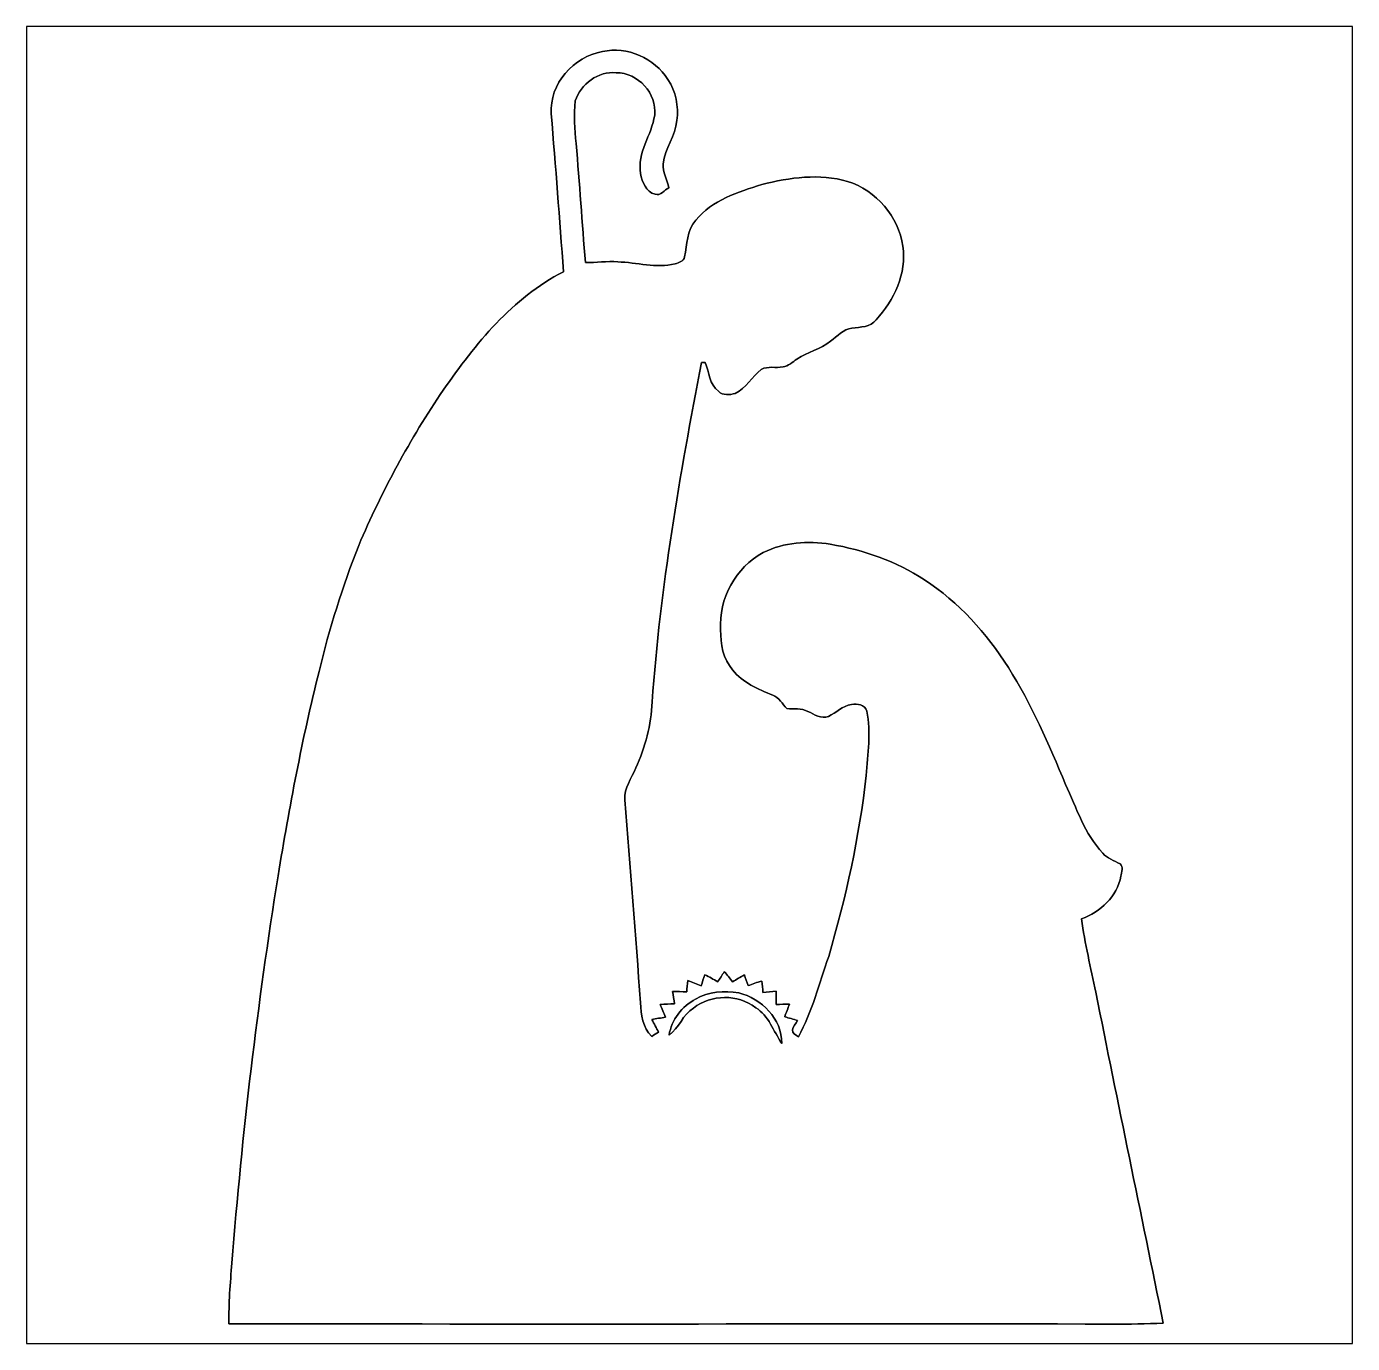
# Model space of a CAD drawing. Header units: centimetres. Extents: x -16.8 to 16.8, y -16.7 to 16.7.
import ezdxf

# ---------------------------------------------------------------- set-up
doc = ezdxf.new("R2010")
doc.units = ezdxf.units.CM
doc.header["$MEASUREMENT"] = 0
doc.layers.add('Layer 1', color=7, linetype='Continuous')

msp = doc.modelspace()

# ---------------------------------------------------------------- linework, layer by layer
at = {"layer": 'Layer 1', "color": 7}
for points, knots in [([(-16.77458, 16.66875), (-16.77458, 16.66875), (16.77458, 16.66875), (16.77458, 16.66875), (16.77458, 16.66875), (16.77458, 16.66875), (16.77458, -16.66875), (16.77458, -16.66875), (16.77458, -16.66875), (16.77458, -16.66875), (-16.77458, -16.66875), (-16.77458, -16.66875), (-16.77458, -16.66875), (-16.77458, -16.66875), (-16.77458, 16.66875), (-16.77458, 16.66875), (-16.77458, 16.66875), (-16.77458, 16.66875), (-16.77458, 16.66875), (-16.77458, 16.66875)], [0, 0, 0, 0, 0.16666667, 0.16666667, 0.16666667, 0.16666667, 0.33333333, 0.33333333, 0.33333333, 0.33333333, 0.5, 0.5, 0.5, 0.5, 0.66666667, 0.66666667, 0.66666667, 0.66666667, 1, 1, 1, 1]), ([(-2.20133, 16.03304), (-2.93053, 15.91169), (-3.55106, 15.21284), (-3.49744, 14.46001), (-3.49744, 14.46001), (-3.39019, 13.12686), (-3.28295, 11.79407), (-3.18946, 10.45986), (-3.18946, 10.45986), (-4.48698, 9.80299), (-5.41267, 8.63212), (-6.23111, 7.46654), (-6.23111, 7.46654), (-7.06896, 6.22935), (-7.78228, 4.9089), (-8.36965, 3.53519), (-8.36965, 3.53519), (-8.77323, 2.49449), (-9.11613, 1.42769), (-9.37225, 0.34043), (-9.37225, 0.34043), (-9.80299, -1.36384), (-10.12155, -3.09386), (-10.41118, -4.82671), (-10.41118, -4.82671), (-10.93047, -8.07861), (-11.32099, -11.35098), (-11.57746, -14.63393), (-11.57746, -14.63393), (-11.62015, -15.14369), (-11.66248, -15.65451), (-11.65154, -16.1671), (-11.65154, -16.1671), (-4.19876, -16.1865), (3.25402, -16.16781), (10.70681, -16.17627), (10.70681, -16.17627), (11.13367, -16.17592), (11.56088, -16.17839), (11.98739, -16.15087), (11.98739, -16.15087), (11.41801, -13.3604), (10.84298, -10.57063), (10.27853, -7.7791), (10.27853, -7.7791), (10.16071, -7.15786), (9.99455, -6.54509), (9.92152, -5.91644), (9.92152, -5.91644), (10.39777, -5.74357), (10.82569, -5.35728), (10.91353, -4.84082), (10.91353, -4.84082), (10.92271, -4.74204), (10.99926, -4.59634), (10.89307, -4.53002), (10.89307, -4.53002), (10.74561, -4.44112), (10.56993, -4.39208), (10.45457, -4.25662), (10.45457, -4.25662), (9.99949, -3.76414), (9.78852, -3.11467), (9.51512, -2.51566), (9.51512, -2.51566), (9.09179, -1.50142), (8.65187, -0.48824), (8.06767, 0.44556), (8.06767, 0.44556), (7.51487, 1.31374), (6.81284, 2.10079), (5.94289, 2.661), (5.94289, 2.661), (5.23169, 3.14184), (4.40196, 3.41559), (3.562, 3.56482), (3.562, 3.56482), (2.99261, 3.65795), (2.38866, 3.61209), (1.86655, 3.35315), (1.86655, 3.35315), (1.16875, 2.98238), (0.73237, 2.17981), (0.7874, 1.39277), (0.7874, 1.39277), (0.78034, 1.03893), (0.85161, 0.65758), (1.09149, 0.38382), (1.09149, 0.38382), (1.3462, 0.06033), (1.73637, -0.10548), (2.10679, -0.25788), (2.10679, -0.25788), (2.26307, -0.32173), (2.35409, -0.47413), (2.46027, -0.59796), (2.46027, -0.59796), (2.63807, -0.61031), (2.83139, -0.58279), (2.99614, -0.66887), (2.99614, -0.66887), (3.16054, -0.73907), (3.32564, -0.87136), (3.51649, -0.79622), (3.51649, -0.79622), (3.71299, -0.70132), (3.87174, -0.52352), (4.09751, -0.49495), (4.09751, -0.49495), (4.24215, -0.46531), (4.44147, -0.49777), (4.48451, -0.66358), (4.48451, -0.66358), (4.59952, -1.19662), (4.5085, -1.74872), (4.47393, -2.28706), (4.47393, -2.28706), (4.29542, -3.83999), (3.96028, -5.37281), (3.52178, -6.87282), (3.52178, -6.87282), (3.28895, -7.55826), (3.09986, -8.26664), (2.75449, -8.90729), (2.75449, -8.90729), (2.70193, -8.85472), (2.58551, -8.82297), (2.60244, -8.73266), (2.60244, -8.73266), (2.62537, -8.64306), (2.68781, -8.57109), (2.73614, -8.49454), (2.73614, -8.49454), (2.62678, -8.46102), (2.51848, -8.42963), (2.40947, -8.39858), (2.40947, -8.39858), (2.44792, -8.29169), (2.49026, -8.18586), (2.52977, -8.07932), (2.52977, -8.07932), (2.41582, -8.07791), (2.30223, -8.0839), (2.18863, -8.09166), (2.18863, -8.09166), (2.18793, -7.97772), (2.19181, -7.86095), (2.19675, -7.74806), (2.19675, -7.74806), (2.08492, -7.76252), (1.97062, -7.77169), (1.85949, -7.78369), (1.85949, -7.78369), (1.84856, -7.68632), (1.83833, -7.58966), (1.82809, -7.49335), (1.82809, -7.49335), (1.71097, -7.52722), (1.59667, -7.57096), (1.48096, -7.60977), (1.48096, -7.60977), (1.45097, -7.5184), (1.41993, -7.42738), (1.38748, -7.33742), (1.38748, -7.33742), (1.28658, -7.39316), (1.18921, -7.4549), (1.08867, -7.51134), (1.08867, -7.51134), (1.02306, -7.42386), (0.95567, -7.33778), (0.87983, -7.25946), (0.87983, -7.25946), (0.82374, -7.34272), (0.77011, -7.42774), (0.71755, -7.51346), (0.71755, -7.51346), (0.60784, -7.45278), (0.50024, -7.38681), (0.38523, -7.33672), (0.38523, -7.33672), (0.3556, -7.42879), (0.32632, -7.52087), (0.29633, -7.6133), (0.29633, -7.6133), (0.18274, -7.56955), (0.0702, -7.52299), (-0.04445, -7.48242), (-0.04445, -7.48242), (-0.05362, -7.57661), (-0.06279, -7.67151), (-0.07126, -7.76676), (-0.07126, -7.76676), (-0.1905, -7.76217), (-0.30868, -7.75758), (-0.42721, -7.75476), (-0.42721, -7.75476), (-0.41204, -7.86024), (-0.39511, -7.96607), (-0.37924, -8.07226), (-0.37924, -8.07226), (-0.49989, -8.07438), (-0.61877, -8.07755), (-0.73836, -8.08567), (-0.73836, -8.08567), (-0.6985, -8.19397), (-0.65299, -8.30051), (-0.6096, -8.40775), (-0.6096, -8.40775), (-0.72249, -8.42927), (-0.83891, -8.44515), (-0.95074, -8.46667), (-0.95074, -8.46667), (-0.89747, -8.57568), (-0.83785, -8.68186), (-0.78211, -8.78981), (-0.78211, -8.78981), (-0.83996, -8.82438), (-0.89817, -8.85931), (-0.95603, -8.89423), (-0.95603, -8.89423), (-1.18463, -8.67551), (-1.2252, -8.34072), (-1.23966, -8.04228), (-1.23966, -8.04228), (-1.36313, -6.33024), (-1.50742, -4.61963), (-1.63336, -2.9083), (-1.63336, -2.9083), (-1.657, -2.60597), (-1.46509, -2.36361), (-1.35714, -2.09938), (-1.35714, -2.09938), (-1.11725, -1.57409), (-0.96979, -1.00789), (-0.94544, -0.42968), (-0.94544, -0.42968), (-0.74224, 2.46204), (-0.2413, 5.32236), (0.30268, 8.16645), (0.30268, 8.16645), (0.32702, 8.1661), (0.37571, 8.16539), (0.3997, 8.16504), (0.3997, 8.16504), (0.49706, 7.92057), (0.50236, 7.60483), (0.73201, 7.43514), (0.73201, 7.43514), (0.84314, 7.3219), (1.01953, 7.34272), (1.15711, 7.38152), (1.15711, 7.38152), (1.42875, 7.52052), (1.58644, 7.79851), (1.81504, 7.99006), (1.81504, 7.99006), (1.98332, 8.07932), (2.18581, 8.01723), (2.36608, 8.05392), (2.36608, 8.05392), (2.50366, 8.07156), (2.60597, 8.17774), (2.71992, 8.24618), (2.71992, 8.24618), (2.98238, 8.4388), (3.31964, 8.49418), (3.57046, 8.7062), (3.57046, 8.7062), (3.74191, 8.82544), (3.89184, 9.00924), (4.11092, 9.03534), (4.11092, 9.03534), (4.324, 9.06321), (4.5787, 9.05298), (4.72299, 9.24666), (4.72299, 9.24666), (5.17772, 9.73949), (5.50298, 10.4207), (5.39538, 11.10686), (5.39538, 11.10686), (5.29061, 11.85827), (4.72334, 12.52114), (4.00085, 12.74868), (4.00085, 12.74868), (3.28965, 12.95118), (2.53365, 12.84781), (1.82951, 12.66825), (1.82951, 12.66825), (1.22908, 12.48269), (0.5715, 12.27208), (0.16051, 11.76408), (0.16051, 11.76408), (-0.06809, 11.5062), (-0.05997, 11.15413), (-0.12241, 10.83663), (-0.12241, 10.83663), (-0.14499, 10.7248), (-0.27093, 10.69093), (-0.36477, 10.6613), (-0.36477, 10.6613), (-0.84702, 10.53818), (-1.33209, 10.70081), (-1.8161, 10.71104), (-1.8161, 10.71104), (-2.08774, 10.73538), (-2.35797, 10.68917), (-2.62925, 10.69128), (-2.62925, 10.69128), (-2.72168, 11.69564), (-2.77918, 12.70247), (-2.8702, 13.70683), (-2.8702, 13.70683), (-2.90089, 14.06454), (-2.93229, 14.42579), (-2.89101, 14.78351), (-2.89101, 14.78351), (-2.75308, 15.20896), (-2.30893, 15.54727), (-1.85314, 15.49964), (-1.85314, 15.49964), (-1.30704, 15.49929), (-0.81598, 14.97365), (-0.88124, 14.42438), (-0.88124, 14.42438), (-0.95391, 13.91885), (-1.33174, 13.47752), (-1.23613, 12.94447), (-1.23613, 12.94447), (-1.19944, 12.73281), (-1.09784, 12.48375), (-0.8703, 12.42272), (-0.8703, 12.42272), (-0.7306, 12.37544), (-0.63183, 12.52961), (-0.52246, 12.58711), (-0.52246, 12.58711), (-0.57291, 12.7889), (-0.67381, 12.98363), (-0.66569, 13.19671), (-0.66569, 13.19671), (-0.61913, 13.5823), (-0.35948, 13.90191), (-0.31644, 14.28856), (-0.31644, 14.28856), (-0.27658, 14.64627), (-0.34396, 15.02551), (-0.54539, 15.32819), (-0.54539, 15.32819), (-0.88759, 15.86477), (-1.57304, 16.18121), (-2.20133, 16.03304)], [0, 0, 0, 0, 0.01123596, 0.01123596, 0.01123596, 0.01123596, 0.02247191, 0.02247191, 0.02247191, 0.02247191, 0.03370787, 0.03370787, 0.03370787, 0.03370787, 0.04494382, 0.04494382, 0.04494382, 0.04494382, 0.05617978, 0.05617978, 0.05617978, 0.05617978, 0.06741573, 0.06741573, 0.06741573, 0.06741573, 0.07865169, 0.07865169, 0.07865169, 0.07865169, 0.08988764, 0.08988764, 0.08988764, 0.08988764, 0.1011236, 0.1011236, 0.1011236, 0.1011236, 0.11235955, 0.11235955, 0.11235955, 0.11235955, 0.12359551, 0.12359551, 0.12359551, 0.12359551, 0.13483146, 0.13483146, 0.13483146, 0.13483146, 0.14606742, 0.14606742, 0.14606742, 0.14606742, 0.15730337, 0.15730337, 0.15730337, 0.15730337, 0.16853933, 0.16853933, 0.16853933, 0.16853933, 0.17977528, 0.17977528, 0.17977528, 0.17977528, 0.19101124, 0.19101124, 0.19101124, 0.19101124, 0.20224719, 0.20224719, 0.20224719, 0.20224719, 0.21348315, 0.21348315, 0.21348315, 0.21348315, 0.2247191, 0.2247191, 0.2247191, 0.2247191, 0.23595506, 0.23595506, 0.23595506, 0.23595506, 0.24719101, 0.24719101, 0.24719101, 0.24719101, 0.25842697, 0.25842697, 0.25842697, 0.25842697, 0.26966292, 0.26966292, 0.26966292, 0.26966292, 0.28089888, 0.28089888, 0.28089888, 0.28089888, 0.29213483, 0.29213483, 0.29213483, 0.29213483, 0.30337079, 0.30337079, 0.30337079, 0.30337079, 0.31460674, 0.31460674, 0.31460674, 0.31460674, 0.3258427, 0.3258427, 0.3258427, 0.3258427, 0.33707865, 0.33707865, 0.33707865, 0.33707865, 0.34831461, 0.34831461, 0.34831461, 0.34831461, 0.35955056, 0.35955056, 0.35955056, 0.35955056, 0.37078652, 0.37078652, 0.37078652, 0.37078652, 0.38202247, 0.38202247, 0.38202247, 0.38202247, 0.39325843, 0.39325843, 0.39325843, 0.39325843, 0.40449438, 0.40449438, 0.40449438, 0.40449438, 0.41573034, 0.41573034, 0.41573034, 0.41573034, 0.42696629, 0.42696629, 0.42696629, 0.42696629, 0.43820225, 0.43820225, 0.43820225, 0.43820225, 0.4494382, 0.4494382, 0.4494382, 0.4494382, 0.46067416, 0.46067416, 0.46067416, 0.46067416, 0.47191011, 0.47191011, 0.47191011, 0.47191011, 0.48314607, 0.48314607, 0.48314607, 0.48314607, 0.49438202, 0.49438202, 0.49438202, 0.49438202, 0.50561798, 0.50561798, 0.50561798, 0.50561798, 0.51685393, 0.51685393, 0.51685393, 0.51685393, 0.52808989, 0.52808989, 0.52808989, 0.52808989, 0.53932584, 0.53932584, 0.53932584, 0.53932584, 0.5505618, 0.5505618, 0.5505618, 0.5505618, 0.56179775, 0.56179775, 0.56179775, 0.56179775, 0.57303371, 0.57303371, 0.57303371, 0.57303371, 0.58426966, 0.58426966, 0.58426966, 0.58426966, 0.59550562, 0.59550562, 0.59550562, 0.59550562, 0.60674157, 0.60674157, 0.60674157, 0.60674157, 0.61797753, 0.61797753, 0.61797753, 0.61797753, 0.62921348, 0.62921348, 0.62921348, 0.62921348, 0.64044944, 0.64044944, 0.64044944, 0.64044944, 0.65168539, 0.65168539, 0.65168539, 0.65168539, 0.66292135, 0.66292135, 0.66292135, 0.66292135, 0.6741573, 0.6741573, 0.6741573, 0.6741573, 0.68539326, 0.68539326, 0.68539326, 0.68539326, 0.69662921, 0.69662921, 0.69662921, 0.69662921, 0.70786517, 0.70786517, 0.70786517, 0.70786517, 0.71910112, 0.71910112, 0.71910112, 0.71910112, 0.73033708, 0.73033708, 0.73033708, 0.73033708, 0.74157303, 0.74157303, 0.74157303, 0.74157303, 0.75280899, 0.75280899, 0.75280899, 0.75280899, 0.76404494, 0.76404494, 0.76404494, 0.76404494, 0.7752809, 0.7752809, 0.7752809, 0.7752809, 0.78651685, 0.78651685, 0.78651685, 0.78651685, 0.79775281, 0.79775281, 0.79775281, 0.79775281, 0.80898876, 0.80898876, 0.80898876, 0.80898876, 0.82022472, 0.82022472, 0.82022472, 0.82022472, 0.83146067, 0.83146067, 0.83146067, 0.83146067, 0.84269663, 0.84269663, 0.84269663, 0.84269663, 0.85393258, 0.85393258, 0.85393258, 0.85393258, 0.86516854, 0.86516854, 0.86516854, 0.86516854, 0.87640449, 0.87640449, 0.87640449, 0.87640449, 0.88764045, 0.88764045, 0.88764045, 0.88764045, 0.8988764, 0.8988764, 0.8988764, 0.8988764, 0.91011236, 0.91011236, 0.91011236, 0.91011236, 0.92134831, 0.92134831, 0.92134831, 0.92134831, 0.93258427, 0.93258427, 0.93258427, 0.93258427, 0.94382022, 0.94382022, 0.94382022, 0.94382022, 0.95505618, 0.95505618, 0.95505618, 0.95505618, 0.96629213, 0.96629213, 0.96629213, 0.96629213, 0.97752809, 0.97752809, 0.97752809, 0.97752809, 1, 1, 1, 1]), ([(0.15522, -7.95055), (0.47625, -7.747), (0.88194, -7.73924), (1.24672, -7.78969), (1.24672, -7.78969), (1.81786, -7.93962), (2.34491, -8.4522), (2.33221, -9.07344), (2.33221, -9.07344), (2.12443, -8.76547), (2.00801, -8.37106), (1.67464, -8.16786), (1.67464, -8.16786), (1.22237, -7.8172), (0.54963, -7.82814), (0.09878, -8.17809), (0.09878, -8.17809), (-0.17251, -8.34355), (-0.26176, -8.67974), (-0.51647, -8.86319), (-0.51647, -8.86319), (-0.45579, -8.47196), (-0.18944, -8.13682), (0.15522, -7.95055)], [0, 0, 0, 0, 0.14285714, 0.14285714, 0.14285714, 0.14285714, 0.28571429, 0.28571429, 0.28571429, 0.28571429, 0.42857143, 0.42857143, 0.42857143, 0.42857143, 0.57142857, 0.57142857, 0.57142857, 0.57142857, 0.71428571, 0.71428571, 0.71428571, 0.71428571, 1, 1, 1, 1])]:
    msp.add_open_spline(points, degree=3, knots=knots, dxfattribs=at)
at = {"layer": 'Layer 1'}
for points, knots in [([(-2.20133, 16.03304), (-1.57304, 16.18121), (-0.88759, 15.86477), (-0.54539, 15.32819), (-0.54539, 15.32819), (-0.34396, 15.02551), (-0.27658, 14.64627), (-0.31644, 14.28856), (-0.31644, 14.28856), (-0.35948, 13.90191), (-0.61913, 13.5823), (-0.66569, 13.19671), (-0.66569, 13.19671), (-0.67381, 12.98363), (-0.57291, 12.7889), (-0.52246, 12.58711), (-0.52246, 12.58711), (-0.63183, 12.52961), (-0.7306, 12.37544), (-0.8703, 12.42272), (-0.8703, 12.42272), (-1.09784, 12.48375), (-1.19944, 12.73281), (-1.23613, 12.94447), (-1.23613, 12.94447), (-1.33174, 13.47752), (-0.95391, 13.91885), (-0.88124, 14.42438), (-0.88124, 14.42438), (-0.81598, 14.97365), (-1.30704, 15.49929), (-1.85314, 15.49964), (-1.85314, 15.49964), (-2.30893, 15.54727), (-2.75308, 15.20896), (-2.89101, 14.78351), (-2.89101, 14.78351), (-2.93229, 14.42579), (-2.90089, 14.06454), (-2.8702, 13.70683), (-2.8702, 13.70683), (-2.77918, 12.70247), (-2.72168, 11.69564), (-2.62925, 10.69128), (-2.62925, 10.69128), (-2.35797, 10.68917), (-2.08774, 10.73538), (-1.8161, 10.71104), (-1.8161, 10.71104), (-1.33209, 10.70081), (-0.84702, 10.53818), (-0.36477, 10.6613), (-0.36477, 10.6613), (-0.27093, 10.69093), (-0.14499, 10.7248), (-0.12241, 10.83663), (-0.12241, 10.83663), (-0.05997, 11.15413), (-0.06809, 11.5062), (0.16051, 11.76408), (0.16051, 11.76408), (0.5715, 12.27208), (1.22908, 12.48269), (1.82951, 12.66825), (1.82951, 12.66825), (2.53365, 12.84781), (3.28965, 12.95118), (4.00085, 12.74868), (4.00085, 12.74868), (4.72334, 12.52114), (5.29061, 11.85827), (5.39538, 11.10686), (5.39538, 11.10686), (5.50298, 10.4207), (5.17772, 9.73949), (4.72299, 9.24666), (4.72299, 9.24666), (4.5787, 9.05298), (4.324, 9.06321), (4.11092, 9.03534), (4.11092, 9.03534), (3.89184, 9.00924), (3.74191, 8.82544), (3.57046, 8.7062), (3.57046, 8.7062), (3.31964, 8.49418), (2.98238, 8.4388), (2.71992, 8.24618), (2.71992, 8.24618), (2.60597, 8.17774), (2.50366, 8.07156), (2.36608, 8.05392), (2.36608, 8.05392), (2.18581, 8.01723), (1.98332, 8.07932), (1.81504, 7.99006), (1.81504, 7.99006), (1.58644, 7.79851), (1.42875, 7.52052), (1.15711, 7.38152), (1.15711, 7.38152), (1.01953, 7.34272), (0.84314, 7.3219), (0.73201, 7.43514), (0.73201, 7.43514), (0.50236, 7.60483), (0.49706, 7.92057), (0.3997, 8.16504), (0.3997, 8.16504), (0.37571, 8.16539), (0.32702, 8.1661), (0.30268, 8.16645), (0.30268, 8.16645), (-0.2413, 5.32236), (-0.74224, 2.46204), (-0.94544, -0.42968), (-0.94544, -0.42968), (-0.96979, -1.00789), (-1.11725, -1.57409), (-1.35714, -2.09938), (-1.35714, -2.09938), (-1.46509, -2.36361), (-1.657, -2.60597), (-1.63336, -2.9083), (-1.63336, -2.9083), (-1.50742, -4.61963), (-1.36313, -6.33024), (-1.23966, -8.04228), (-1.23966, -8.04228), (-1.2252, -8.34072), (-1.18463, -8.67551), (-0.95603, -8.89423), (-0.95603, -8.89423), (-0.89817, -8.85931), (-0.83996, -8.82438), (-0.78211, -8.78981), (-0.78211, -8.78981), (-0.83785, -8.68186), (-0.89747, -8.57568), (-0.95074, -8.46667), (-0.95074, -8.46667), (-0.83891, -8.44515), (-0.72249, -8.42927), (-0.6096, -8.40775), (-0.6096, -8.40775), (-0.65299, -8.30051), (-0.6985, -8.19397), (-0.73836, -8.08567), (-0.73836, -8.08567), (-0.61877, -8.07755), (-0.49989, -8.07438), (-0.37924, -8.07226), (-0.37924, -8.07226), (-0.39511, -7.96607), (-0.41204, -7.86024), (-0.42721, -7.75476), (-0.42721, -7.75476), (-0.30868, -7.75758), (-0.1905, -7.76217), (-0.07126, -7.76676), (-0.07126, -7.76676), (-0.06279, -7.67151), (-0.05362, -7.57661), (-0.04445, -7.48242), (-0.04445, -7.48242), (0.0702, -7.52299), (0.18274, -7.56955), (0.29633, -7.6133), (0.29633, -7.6133), (0.32632, -7.52087), (0.3556, -7.42879), (0.38523, -7.33672), (0.38523, -7.33672), (0.50024, -7.38681), (0.60784, -7.45278), (0.71755, -7.51346), (0.71755, -7.51346), (0.77011, -7.42774), (0.82374, -7.34272), (0.87983, -7.25946), (0.87983, -7.25946), (0.95567, -7.33778), (1.02306, -7.42386), (1.08867, -7.51134), (1.08867, -7.51134), (1.18921, -7.4549), (1.28658, -7.39316), (1.38748, -7.33742), (1.38748, -7.33742), (1.41993, -7.42738), (1.45097, -7.5184), (1.48096, -7.60977), (1.48096, -7.60977), (1.59667, -7.57096), (1.71097, -7.52722), (1.82809, -7.49335), (1.82809, -7.49335), (1.83833, -7.58966), (1.84856, -7.68632), (1.85949, -7.78369), (1.85949, -7.78369), (1.97062, -7.77169), (2.08492, -7.76252), (2.19675, -7.74806), (2.19675, -7.74806), (2.19181, -7.86095), (2.18793, -7.97772), (2.18863, -8.09166), (2.18863, -8.09166), (2.30223, -8.0839), (2.41582, -8.07791), (2.52977, -8.07932), (2.52977, -8.07932), (2.49026, -8.18586), (2.44792, -8.29169), (2.40947, -8.39858), (2.40947, -8.39858), (2.51848, -8.42963), (2.62678, -8.46102), (2.73614, -8.49454), (2.73614, -8.49454), (2.68781, -8.57109), (2.62537, -8.64306), (2.60244, -8.73266), (2.60244, -8.73266), (2.58551, -8.82297), (2.70193, -8.85472), (2.75449, -8.90729), (2.75449, -8.90729), (3.09986, -8.26664), (3.28895, -7.55826), (3.52178, -6.87282), (3.52178, -6.87282), (3.96028, -5.37281), (4.29542, -3.83999), (4.47393, -2.28706), (4.47393, -2.28706), (4.5085, -1.74872), (4.59952, -1.19662), (4.48451, -0.66358), (4.48451, -0.66358), (4.44147, -0.49777), (4.24215, -0.46531), (4.09751, -0.49495), (4.09751, -0.49495), (3.87174, -0.52352), (3.71299, -0.70132), (3.51649, -0.79622), (3.51649, -0.79622), (3.32564, -0.87136), (3.16054, -0.73907), (2.99614, -0.66887), (2.99614, -0.66887), (2.83139, -0.58279), (2.63807, -0.61031), (2.46027, -0.59796), (2.46027, -0.59796), (2.35409, -0.47413), (2.26307, -0.32173), (2.10679, -0.25788), (2.10679, -0.25788), (1.73637, -0.10548), (1.3462, 0.06033), (1.09149, 0.38382), (1.09149, 0.38382), (0.85161, 0.65758), (0.78034, 1.03893), (0.7874, 1.39277), (0.7874, 1.39277), (0.73237, 2.17981), (1.16875, 2.98238), (1.86655, 3.35315), (1.86655, 3.35315), (2.38866, 3.61209), (2.99261, 3.65795), (3.562, 3.56482), (3.562, 3.56482), (4.40196, 3.41559), (5.23169, 3.14184), (5.94289, 2.661), (5.94289, 2.661), (6.81284, 2.10079), (7.51487, 1.31374), (8.06767, 0.44556), (8.06767, 0.44556), (8.65187, -0.48824), (9.09179, -1.50142), (9.51512, -2.51566), (9.51512, -2.51566), (9.78852, -3.11467), (9.99949, -3.76414), (10.45457, -4.25662), (10.45457, -4.25662), (10.56993, -4.39208), (10.74561, -4.44112), (10.89307, -4.53002), (10.89307, -4.53002), (10.99926, -4.59634), (10.92271, -4.74204), (10.91353, -4.84082), (10.91353, -4.84082), (10.82569, -5.35728), (10.39777, -5.74357), (9.92152, -5.91644), (9.92152, -5.91644), (9.99455, -6.54509), (10.16071, -7.15786), (10.27853, -7.7791), (10.27853, -7.7791), (10.84298, -10.57063), (11.41801, -13.3604), (11.98739, -16.15087), (11.98739, -16.15087), (11.56088, -16.17839), (11.13367, -16.17592), (10.70681, -16.17627), (10.70681, -16.17627), (3.25402, -16.16781), (-4.19876, -16.1865), (-11.65154, -16.1671), (-11.65154, -16.1671), (-11.66248, -15.65451), (-11.62015, -15.14369), (-11.57746, -14.63393), (-11.57746, -14.63393), (-11.32099, -11.35098), (-10.93047, -8.07861), (-10.41118, -4.82671), (-10.41118, -4.82671), (-10.12155, -3.09386), (-9.80299, -1.36384), (-9.37225, 0.34043), (-9.37225, 0.34043), (-9.11613, 1.42769), (-8.77323, 2.49449), (-8.36965, 3.53519), (-8.36965, 3.53519), (-7.78228, 4.9089), (-7.06896, 6.22935), (-6.23111, 7.46654), (-6.23111, 7.46654), (-5.41267, 8.63212), (-4.48698, 9.80299), (-3.18946, 10.45986), (-3.18946, 10.45986), (-3.28295, 11.79407), (-3.39019, 13.12686), (-3.49744, 14.46001), (-3.49744, 14.46001), (-3.55106, 15.21284), (-2.93053, 15.91169), (-2.20133, 16.03304), (-2.20133, 16.03304), (-2.20133, 16.03304), (-2.20133, 16.03304), (-2.20133, 16.03304)], [0, 0, 0, 0, 0.01111111, 0.01111111, 0.01111111, 0.01111111, 0.02222222, 0.02222222, 0.02222222, 0.02222222, 0.03333333, 0.03333333, 0.03333333, 0.03333333, 0.04444444, 0.04444444, 0.04444444, 0.04444444, 0.05555556, 0.05555556, 0.05555556, 0.05555556, 0.06666667, 0.06666667, 0.06666667, 0.06666667, 0.07777778, 0.07777778, 0.07777778, 0.07777778, 0.08888889, 0.08888889, 0.08888889, 0.08888889, 0.1, 0.1, 0.1, 0.1, 0.11111111, 0.11111111, 0.11111111, 0.11111111, 0.12222222, 0.12222222, 0.12222222, 0.12222222, 0.13333333, 0.13333333, 0.13333333, 0.13333333, 0.14444444, 0.14444444, 0.14444444, 0.14444444, 0.15555556, 0.15555556, 0.15555556, 0.15555556, 0.16666667, 0.16666667, 0.16666667, 0.16666667, 0.17777778, 0.17777778, 0.17777778, 0.17777778, 0.18888889, 0.18888889, 0.18888889, 0.18888889, 0.2, 0.2, 0.2, 0.2, 0.21111111, 0.21111111, 0.21111111, 0.21111111, 0.22222222, 0.22222222, 0.22222222, 0.22222222, 0.23333333, 0.23333333, 0.23333333, 0.23333333, 0.24444444, 0.24444444, 0.24444444, 0.24444444, 0.25555556, 0.25555556, 0.25555556, 0.25555556, 0.26666667, 0.26666667, 0.26666667, 0.26666667, 0.27777778, 0.27777778, 0.27777778, 0.27777778, 0.28888889, 0.28888889, 0.28888889, 0.28888889, 0.3, 0.3, 0.3, 0.3, 0.31111111, 0.31111111, 0.31111111, 0.31111111, 0.32222222, 0.32222222, 0.32222222, 0.32222222, 0.33333333, 0.33333333, 0.33333333, 0.33333333, 0.34444444, 0.34444444, 0.34444444, 0.34444444, 0.35555556, 0.35555556, 0.35555556, 0.35555556, 0.36666667, 0.36666667, 0.36666667, 0.36666667, 0.37777778, 0.37777778, 0.37777778, 0.37777778, 0.38888889, 0.38888889, 0.38888889, 0.38888889, 0.4, 0.4, 0.4, 0.4, 0.41111111, 0.41111111, 0.41111111, 0.41111111, 0.42222222, 0.42222222, 0.42222222, 0.42222222, 0.43333333, 0.43333333, 0.43333333, 0.43333333, 0.44444444, 0.44444444, 0.44444444, 0.44444444, 0.45555556, 0.45555556, 0.45555556, 0.45555556, 0.46666667, 0.46666667, 0.46666667, 0.46666667, 0.47777778, 0.47777778, 0.47777778, 0.47777778, 0.48888889, 0.48888889, 0.48888889, 0.48888889, 0.5, 0.5, 0.5, 0.5, 0.51111111, 0.51111111, 0.51111111, 0.51111111, 0.52222222, 0.52222222, 0.52222222, 0.52222222, 0.53333333, 0.53333333, 0.53333333, 0.53333333, 0.54444444, 0.54444444, 0.54444444, 0.54444444, 0.55555556, 0.55555556, 0.55555556, 0.55555556, 0.56666667, 0.56666667, 0.56666667, 0.56666667, 0.57777778, 0.57777778, 0.57777778, 0.57777778, 0.58888889, 0.58888889, 0.58888889, 0.58888889, 0.6, 0.6, 0.6, 0.6, 0.61111111, 0.61111111, 0.61111111, 0.61111111, 0.62222222, 0.62222222, 0.62222222, 0.62222222, 0.63333333, 0.63333333, 0.63333333, 0.63333333, 0.64444444, 0.64444444, 0.64444444, 0.64444444, 0.65555556, 0.65555556, 0.65555556, 0.65555556, 0.66666667, 0.66666667, 0.66666667, 0.66666667, 0.67777778, 0.67777778, 0.67777778, 0.67777778, 0.68888889, 0.68888889, 0.68888889, 0.68888889, 0.7, 0.7, 0.7, 0.7, 0.71111111, 0.71111111, 0.71111111, 0.71111111, 0.72222222, 0.72222222, 0.72222222, 0.72222222, 0.73333333, 0.73333333, 0.73333333, 0.73333333, 0.74444444, 0.74444444, 0.74444444, 0.74444444, 0.75555556, 0.75555556, 0.75555556, 0.75555556, 0.76666667, 0.76666667, 0.76666667, 0.76666667, 0.77777778, 0.77777778, 0.77777778, 0.77777778, 0.78888889, 0.78888889, 0.78888889, 0.78888889, 0.8, 0.8, 0.8, 0.8, 0.81111111, 0.81111111, 0.81111111, 0.81111111, 0.82222222, 0.82222222, 0.82222222, 0.82222222, 0.83333333, 0.83333333, 0.83333333, 0.83333333, 0.84444444, 0.84444444, 0.84444444, 0.84444444, 0.85555556, 0.85555556, 0.85555556, 0.85555556, 0.86666667, 0.86666667, 0.86666667, 0.86666667, 0.87777778, 0.87777778, 0.87777778, 0.87777778, 0.88888889, 0.88888889, 0.88888889, 0.88888889, 0.9, 0.9, 0.9, 0.9, 0.91111111, 0.91111111, 0.91111111, 0.91111111, 0.92222222, 0.92222222, 0.92222222, 0.92222222, 0.93333333, 0.93333333, 0.93333333, 0.93333333, 0.94444444, 0.94444444, 0.94444444, 0.94444444, 0.95555556, 0.95555556, 0.95555556, 0.95555556, 0.96666667, 0.96666667, 0.96666667, 0.96666667, 0.97777778, 0.97777778, 0.97777778, 0.97777778, 1, 1, 1, 1]), ([(0.15522, -7.95055), (-0.18944, -8.13682), (-0.45579, -8.47196), (-0.51647, -8.86319), (-0.51647, -8.86319), (-0.26176, -8.67974), (-0.17251, -8.34355), (0.09878, -8.17809), (0.09878, -8.17809), (0.54963, -7.82814), (1.22237, -7.8172), (1.67464, -8.16786), (1.67464, -8.16786), (2.00801, -8.37106), (2.12443, -8.76547), (2.33221, -9.07344), (2.33221, -9.07344), (2.34491, -8.4522), (1.81786, -7.93962), (1.24672, -7.78969), (1.24672, -7.78969), (0.88194, -7.73924), (0.47625, -7.747), (0.15522, -7.95055)], [0, 0, 0, 0, 0.14285714, 0.14285714, 0.14285714, 0.14285714, 0.28571429, 0.28571429, 0.28571429, 0.28571429, 0.42857143, 0.42857143, 0.42857143, 0.42857143, 0.57142857, 0.57142857, 0.57142857, 0.57142857, 0.71428571, 0.71428571, 0.71428571, 0.71428571, 1, 1, 1, 1])]:
    msp.add_open_spline(points, degree=3, knots=knots, dxfattribs=at)

doc.saveas('drawing.dxf')
